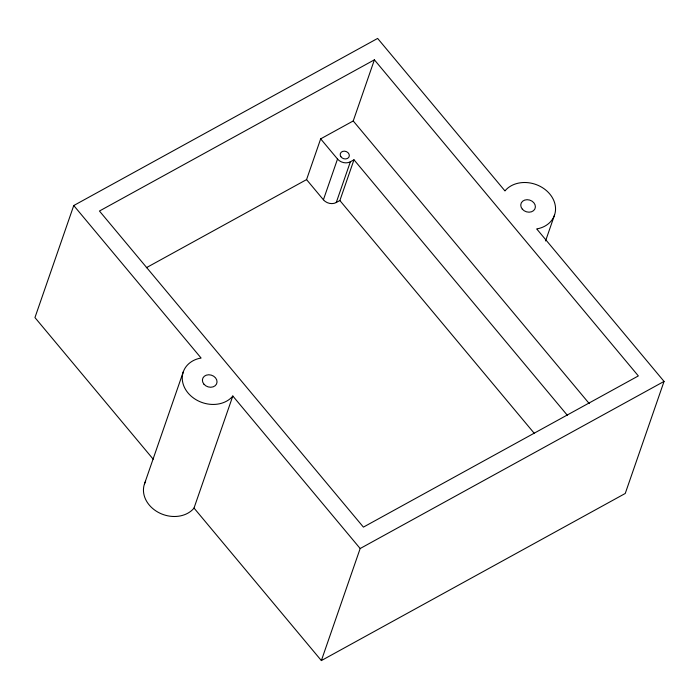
<?xml version="1.0" encoding="UTF-8"?>
<svg xmlns="http://www.w3.org/2000/svg" width="699" height="699" viewBox="0 0 699 699"><rect width="100%" height="100%" fill="white"/><g stroke="black" fill="none" stroke-linecap="round" stroke-linejoin="round"><path stroke-width="1.05" d="M321.365 660.572L360.168 548.523L232.811 396.01L194.016 508.059L321.365 660.572L625.247 493.468L664.05 381.418L536.692 228.905L537.391 228.818A27.986 22.84 19.1 0 0 549.781 194.007A27.986 22.84 19.1 0 0 505.342 190.443L504.984 190.941L377.635 38.428L73.753 205.532L34.95 317.582L153.212 459.199M144.536 483.752L183.339 371.702M146.336 267.717L306.564 179.608L320.666 138.856L353.231 120.953L374.393 59.834L638.344 375.922L363.41 527.116L99.45 211.028L374.393 59.834M567.413 415.372L353.982 159.791L339.88 200.534L336.263 202.527A9.332 7.61 19.1 0 1 323.41 199.783L337.521 159.031L320.666 138.856M336.263 202.527L350.365 161.784L353.982 159.791M545.561 240.954L554.464 215.248M232.811 396.01L232.452 396.508A27.986 22.84 19.1 0 1 188.022 392.943A27.986 22.84 19.1 0 1 200.412 358.133L201.102 358.045L73.753 205.532M194.016 508.059L193.658 508.557A27.986 22.84 19.1 0 1 157.791 512.079A27.986 22.84 19.1 0 1 145.619 481.288M360.168 548.523L664.05 381.418M353.231 120.953L589.248 403.594M339.88 200.534L534.412 433.494M306.564 179.608L323.41 199.783M350.365 161.784A9.332 7.61 19.1 0 1 337.521 159.031M340.859 156.672A4.666 3.81 19.1 0 0 348.784 157.327A4.666 3.81 19.1 0 0 344.616 151.167A4.666 3.81 19.1 0 0 340.859 156.672M203.933 384.188A7.462 6.09 19.1 0 0 216.507 384.074A7.462 6.09 19.1 0 0 208.73 374.76A7.462 6.09 19.1 0 0 203.933 384.188M522.284 209.123A7.462 6.09 19.1 0 0 534.857 209.01A7.462 6.09 19.1 0 0 527.081 199.696A7.462 6.09 19.1 0 0 522.284 209.123"/></g></svg>
